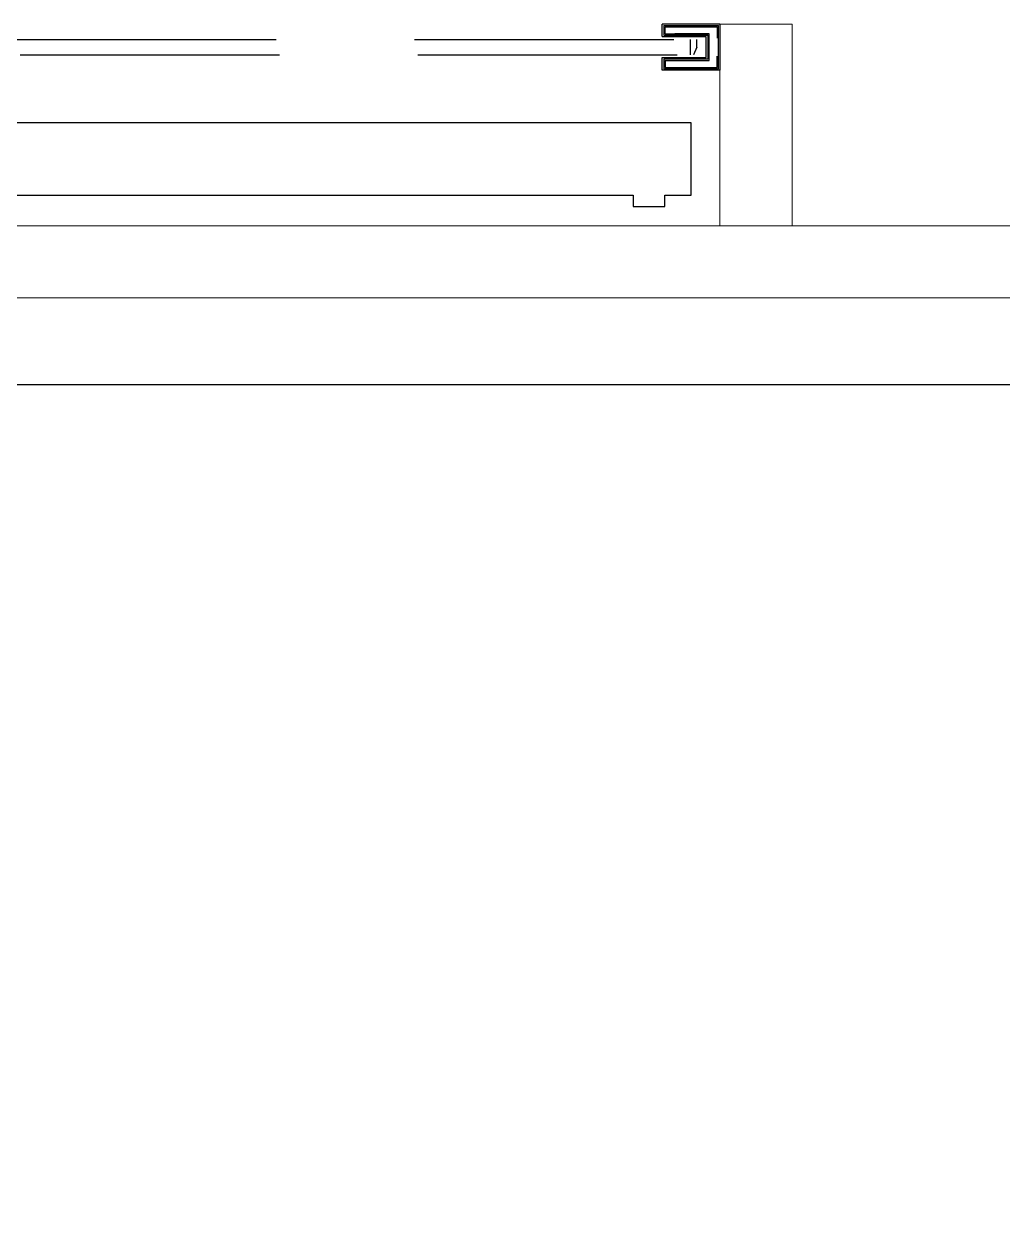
# Model space of a CAD drawing. Extents: x 152195838 to 160350639, y 364657247 to 370318102.
# Drawn here: x 157610934 to 157612632, y 364996230 to 364998322 of the extents above; entities that cross this region are included whole.
import ezdxf

# ---------------------------------------------------------------- set-up
doc = ezdxf.new("R2010")
doc.units = 0
doc.header["$MEASUREMENT"] = 0
doc.linetypes.add('HID', pattern=[2.3, 1.5, -0.8])
doc.layers.get('0').update_dxf_attribs({"linetype": 'CONTINUOUS'})
for name, color, linetype in [('4A.TEC 벽체 3', 4, 'CONTINUOUS'), ('4A.TEC 벽체 4', 7, 'CONTINUOUS'), ('XR-PLAN$0$자동도어', 4, 'CONTINUOUS'), ('㈜SE&C OPEN', 9, 'HID'), ('㈜SE&C 벽체 4', 7, 'CONTINUOUS')]:
    doc.layers.add(name, color=color, linetype=linetype)

# ---------------------------------------------------------------- blocks, each defined once
blk = doc.blocks.new('sa9w7er')
at = {"layer": '4A.TEC 벽체 4', "color": 251, "lineweight": 0, "ltscale": 15}
for p, q in [((1985050.4, 837333.3), (1985050.4, 837683.3)), ((1985175.4, 837333.3), (1985175.4, 837683.3)), ((1985175.4, 837458.3), (1985175.4, 837333.3)), ((1985175.4, 837333.3), (1985050.4, 837333.3))]:
    blk.add_line(p, q, dxfattribs=at)
at = {"layer": 'XR-PLAN$0$자동도어', "color": 8, "linetype": 'Continuous'}
blk.add_lwpolyline([(1985326.2, 837649.9), (1985270.9, 837649.9), (1985270.9, 837629.8), (1985225.3, 837629.8), (1985225.3, 837504.8), (1986565.4, 837504.8), (1986565.4, 837580.9), (1986595.1, 837580.9, 0.592566), (1986595.1, 837616), (1986565.4, 837616), (1986565.4, 837629.8), (1985326.2, 837629.8)], format="xyb", close=True, dxfattribs=at)
blk.add_lwpolyline([(1985326.2, 837649.9), (1985270.9, 837649.9), (1985270.9, 837629.8), (1985225.3, 837629.8), (1985225.3, 837504.8), (1986565.4, 837504.8), (1986565.4, 837580.9), (1986595.1, 837580.9, 0.592566), (1986595.1, 837616), (1986565.4, 837616), (1986565.4, 837629.8), (1985326.2, 837629.8)], format="xyb", close=True, dxfattribs=at)
at = {"layer": '㈜SE&C OPEN', "ltscale": 300}
for p, q in [((1990529.6, 837386.4), (1985221.3, 837386.4)), ((1990535.4, 837360.3), (1985215.5, 837360.3))]:
    blk.add_line(p, q, dxfattribs=at)
at = {"layer": '㈜SE&C 벽체 4'}
for p, q in [((1985175.4, 837413.3), (1985275.4, 837413.3)), ((1985175.4, 837410.7), (1985175.4, 837413.3)), ((1985175.4, 837333.3), (1985175.4, 837413.3)), ((1985272.8, 837410.7), (1985178, 837410.7)), ((1985178, 837410.7), (1985178, 837336)), ((1985270.5, 837408.4), (1985180.4, 837408.4)), ((1985180.4, 837408.4), (1985180.4, 837389.2)), ((1985270.5, 837396.4), (1985270.5, 837408.4)), ((1985272.8, 837394.1), (1985272.8, 837410.7)), ((1985275.4, 837413.3), (1985275.4, 837391.5)), ((1985194.2, 837396.5), (1985194.2, 837350.2)), ((1985253.6, 837396.5), (1985194.2, 837396.5)), ((1985270.5, 837396.5), (1985194.2, 837396.5)), ((1985194.2, 837396.5), (1985194.2, 837350.2)), ((1985196.6, 837352.6), (1985196.6, 837394.1)), ((1985196.6, 837394.1), (1985272.8, 837394.1)), ((1985199.2, 837391.5), (1985199.2, 837355.2)), ((1985275.4, 837391.5), (1985199.2, 837391.5)), ((1985215.5, 837373.4), (1985221.3, 837386.4)), ((1985227.1, 837360.3), (1985227.1, 837386.4)), ((1985215.5, 837373.4), (1985215.5, 837360.3)), ((1985180.4, 837338.3), (1985180.4, 837357.5)), ((1985194.2, 837350.2), (1985253.6, 837350.2)), ((1985270.5, 837350.2), (1985194.2, 837350.2)), ((1985272.8, 837352.6), (1985196.6, 837352.6)), ((1985199.2, 837355.2), (1985275.4, 837355.2)), ((1985270.5, 837350.2), (1985270.5, 837338.3)), ((1985272.8, 837335.9), (1985272.8, 837352.5)), ((1985275.4, 837355.1), (1985275.4, 837333.3)), ((1985175.4, 837333.3), (1985178.1, 837333.3)), ((1985175.4, 837333.3), (1985275.4, 837333.3)), ((1985272.8, 837336), (1985178, 837336)), ((1985270.5, 837338.3), (1985180.4, 837338.3))]:
    blk.add_line(p, q, dxfattribs=at)

msp = doc.modelspace()

# ---------------------------------------------------------------- linework, layer by layer
at = {"layer": '4A.TEC 벽체 3', "flags": 128}
msp.add_lwpolyline([(157592572.0046, 364994581.8958), (157592572.0046, 364997696.8958), (157615197.0046, 364997696.8958), (157615197.0046, 364994531.8958), (157614447.0046, 364994531.8958), (157614447.0046, 364993531.8958), (157615447.0046, 364993531.8958), (157615447.0046, 364994281.8958), (157625447.0046, 364994281.8958), (157625447.0046, 364993531.8958), (157626447.0046, 364993531.8958), (157626447.0046, 364994531.8958), (157625822.0046, 364994531.8958), (157625822.0046, 364997696.8958)], dxfattribs=at)
at = {"layer": '4A.TEC 벽체 4', "color": 251, "lineweight": 0, "ltscale": 15}
for points in [[(157592297.0046, 364997971.8958), (157615347.0046, 364997971.8958)], [(157592422.0046, 364983881.8958), (157592422.0046, 364997846.8958), (157615347.0046, 364997846.8958)]]:
    msp.add_lwpolyline(points, dxfattribs=at)

# ---------------------------------------------------------------- block references
at = {"linetype": 'Continuous', "ltscale": 5, "rotation": 180}
msp.add_blockref('sa9w7er', (159597316.7782, 365835655.2297), dxfattribs=at)

doc.saveas('drawing.dxf')
